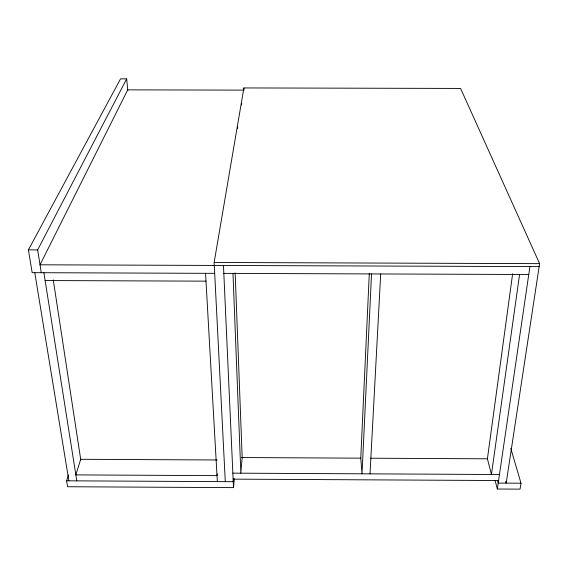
<?xml version="1.0" encoding="UTF-8"?>
<svg xmlns="http://www.w3.org/2000/svg" width="568" height="568" viewBox="0 0 568 568"><rect width="100%" height="100%" fill="white"/><g stroke="black" fill="none" stroke-linecap="round" stroke-linejoin="round"><path stroke-width="0.85" d="M369.306 273.322L360.765 458.163L362.015 473.811L371.536 273.925M370.024 473.854L380.702 273.961M68.494 474.912L66.612 480.819L67.592 486.74L233.505 487.621L234.328 478.788M233.483 479.051L233.235 481.692L66.612 480.819M217.21 473.897L217.011 475.636L75.856 474.898L80.684 459.285L217.075 459.981M512.641 273.733L487.415 458.802L491.434 474.486L519.578 274.472M510.81 448.415L520.998 483.212L520.032 489.14L497.334 489.02L529.923 266.577M225.29 481.657L214.136 262.473L243.899 87.941L460.584 88.43L539.6 263.644L506.18 483.134L505.712 481.423M237.467 128.503L237.758 126.756M241.45 104.952L241.748 103.213M41.286 272.711L37.644 249.906L126.678 78.874L120.53 78.86L28.4 249.87L32.17 272.675L214.69 273.35M28.4 249.87L37.644 249.906M214.136 262.473L539.6 263.644M539.146 266.612L40.023 264.802L127.715 89.858L243.963 90.127L243.899 87.941M223.835 273.378L528.758 274.507M45.128 280.549L205.999 281.153M241.421 457.552L360.829 458.163M370.556 458.213L487.308 458.802M232.852 473.144L499.457 474.529M233.121 479.144L498.576 480.528M520.998 483.212L498.207 483.091L497.525 480.514M495.111 480.429L497.334 489.02M34.776 272.683L68.877 480.833M43.892 272.718L76.801 480.876M53.257 279.896L80.784 459.952M126.678 78.874L127.793 90.667M205.552 273.314L217.345 481.614M223.472 265.462L233.505 487.621M232.972 273.414L240.846 473.187L242.174 457.56L235.152 272.825"/></g></svg>
